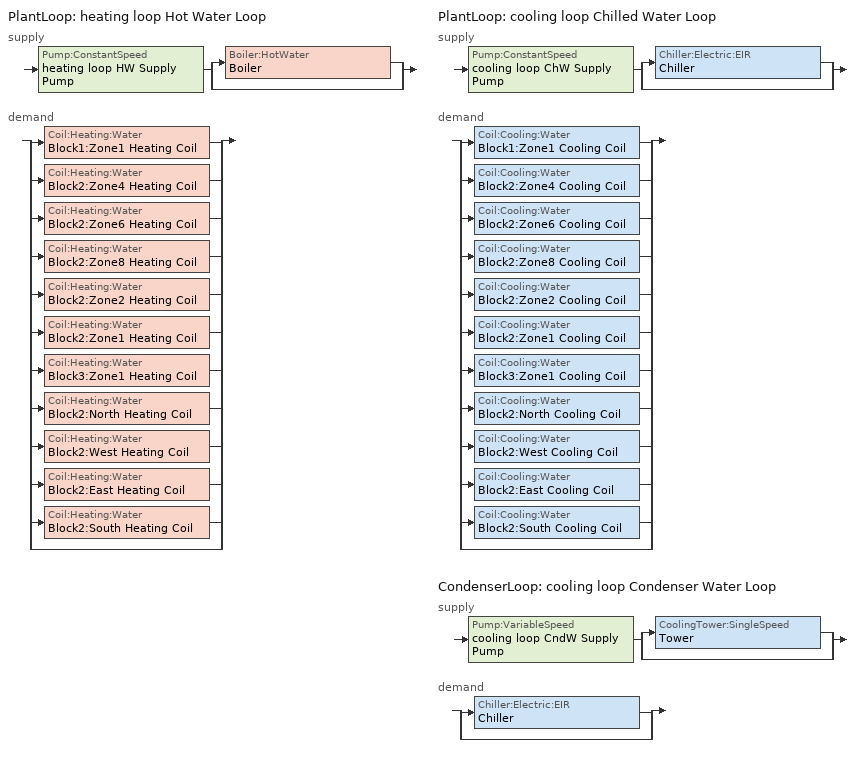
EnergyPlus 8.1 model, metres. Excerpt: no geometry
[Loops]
PlantLoop 'heating loop Hot Water Loop'
 supply: Pump:ConstantSpeed 'heating loop HW Supply Pump' > split
  | Boiler:HotWater 'Boiler'
  | bypass
 demand: split
  | Coil:Heating:Water 'Block1:Zone1 Heating Coil'
  | Coil:Heating:Water 'Block2:Zone4 Heating Coil'
  | Coil:Heating:Water 'Block2:Zone6 Heating Coil'
  | Coil:Heating:Water 'Block2:Zone8 Heating Coil'
  | Coil:Heating:Water 'Block2:Zone2 Heating Coil'
  | Coil:Heating:Water 'Block2:Zone1 Heating Coil'
  | Coil:Heating:Water 'Block3:Zone1 Heating Coil'
  | Coil:Heating:Water 'Block2:North Heating Coil'
  | Coil:Heating:Water 'Block2:West Heating Coil'
  | Coil:Heating:Water 'Block2:East Heating Coil'
  | Coil:Heating:Water 'Block2:South Heating Coil'
  | bypass
PlantLoop 'cooling loop Chilled Water Loop'
 supply: Pump:ConstantSpeed 'cooling loop ChW Supply Pump' > split
  | Chiller:Electric:EIR 'Chiller'
  | bypass
 demand: split
  | Coil:Cooling:Water 'Block1:Zone1 Cooling Coil'
  | Coil:Cooling:Water 'Block2:Zone4 Cooling Coil'
  | Coil:Cooling:Water 'Block2:Zone6 Cooling Coil'
  | Coil:Cooling:Water 'Block2:Zone8 Cooling Coil'
  | Coil:Cooling:Water 'Block2:Zone2 Cooling Coil'
  | Coil:Cooling:Water 'Block2:Zone1 Cooling Coil'
  | Coil:Cooling:Water 'Block3:Zone1 Cooling Coil'
  | Coil:Cooling:Water 'Block2:North Cooling Coil'
  | Coil:Cooling:Water 'Block2:West Cooling Coil'
  | Coil:Cooling:Water 'Block2:East Cooling Coil'
  | Coil:Cooling:Water 'Block2:South Cooling Coil'
  | bypass
CondenserLoop 'cooling loop Condenser Water Loop'
 supply: Pump:VariableSpeed 'cooling loop CndW Supply Pump' > split
  | CoolingTower:SingleSpeed 'Tower'
  | bypass
 demand: split
  | Chiller:Electric:EIR 'Chiller'
  | bypass
[WindowProperty:FrameAndDivider]
1: Frame Width {m}=0.04; Frame Outside Projection {m}=0; Frame Inside Projection {m}=0; Frame Conductance {W/m2-K}=9.5; Ratio of Frame-Edge Glass Conductance to Center-Of-Glass Conductance=1; Frame Solar Absorptance=0.5; Frame Visible Absorptance=0.5; Frame Thermal Hemispherical Emissivity=0.9; Divider Type=DividedLite; Divider Width {m}=0.02; Number of Horizontal Dividers=1; Number of Vertical Dividers=1; Divider Outside Projection {m}=0; Divider Inside Projection {m}=0; Divider Conductance {W/m2-K}=9.5; Ratio of Divider-Edge Glass Conductance to Center-Of-Glass Conductance=1; Divider Solar Absorptance=0.5; Divider Visible Absorptance=0.5; Divider Thermal Hemispherical Emissivity=0.9; Outside Reveal Solar Absorptance=0.5; Inside Sill Depth {m}=0; Inside Sill Solar Absorptance=0.5; Inside Reveal Depth {m}=0; Inside Reveal Solar Absorptance=0.5
[DesignSpecification:OutdoorAir] Outdoor Air Method=Flow/Person; Outdoor Air Flow per Person {m3/s-person}=0; Outdoor Air Flow per Zone Floor Area {m3/s-m2}=0; Outdoor Air Flow per Zone {m3/s}=0
SZ DSOA Block1:Zone1; SZ DSOA Block2:Zone4; SZ DSOA Block2:Zone6; SZ DSOA Block2:Zone8; SZ DSOA Block2:Zone2; SZ DSOA Block2:Zone1; SZ DSOA Block3:Zone1; SZ DSOA Block2:North; SZ DSOA Block2:West; SZ DSOA Block2:East; SZ DSOA Block2:South
[DesignSpecification:ZoneAirDistribution] Zone Air Distribution Effectiveness in Cooling Mode=1; Zone Air Distribution Effectiveness in Heating Mode=1
SZ DSZAD Block1:Zone1; SZ DSZAD Block2:Zone4; SZ DSZAD Block2:Zone6; SZ DSZAD Block2:Zone8; SZ DSZAD Block2:Zone2; SZ DSZAD Block2:Zone1; SZ DSZAD Block3:Zone1; SZ DSZAD Block2:North; SZ DSZAD Block2:West; SZ DSZAD Block2:East; SZ DSZAD Block2:South
[Sizing:Zone] Zone Cooling Design Supply Air Temperature Input Method=SupplyAirTemperature; Zone Cooling Design Supply Air Temperature {C}=14; Zone Cooling Design Supply Air Temperature Difference {deltaC}=11.11; Zone Heating Design Supply Air Temperature Input Method=SupplyAirTemperature; Zone Heating Design Supply Air Temperature {C}=50; Zone Heating Design Supply Air Temperature Difference {deltaC}=30; Zone Cooling Design Supply Air Humidity Ratio {kgWater/kgDryAir}=0.008; Zone Heating Design Supply Air Humidity Ratio {kgWater/kgDryAir}=0.008; Cooling Design Air Flow Method=DesignDay; Cooling Design Air Flow Rate {m3/s}=0; Cooling Minimum Air Flow Fraction=0; Heating Design Air Flow Method=DesignDay; Heating Design Air Flow Rate {m3/s}=0; Heating Maximum Air Flow Fraction=0
Name | Design Specification Outdoor Air Object | Design Specification Zone Air Distribution Object
Block1:Zone1 | SZ DSOA Block1:Zone1 | SZ DSZAD Block1:Zone1
Block2:Zone4 | SZ DSOA Block2:Zone4 | SZ DSZAD Block2:Zone4
Block2:Zone6 | SZ DSOA Block2:Zone6 | SZ DSZAD Block2:Zone6
Block2:Zone8 | SZ DSOA Block2:Zone8 | SZ DSZAD Block2:Zone8
Block2:Zone2 | SZ DSOA Block2:Zone2 | SZ DSZAD Block2:Zone2
Block2:Zone1 | SZ DSOA Block2:Zone1 | SZ DSZAD Block2:Zone1
Block3:Zone1 | SZ DSOA Block3:Zone1 | SZ DSZAD Block3:Zone1
Block2:North | SZ DSOA Block2:North | SZ DSZAD Block2:North
Block2:West | SZ DSOA Block2:West | SZ DSZAD Block2:West
Block2:East | SZ DSOA Block2:East | SZ DSZAD Block2:East
Block2:South | SZ DSOA Block2:South | SZ DSZAD Block2:South
[Sizing:Plant]
Name | Loop Type | Design Loop Exit Temperature {C} | Loop Design Temperature Difference {deltaC}
heating loop Hot Water Loop | Heating | 82 | 11
cooling loop Chilled Water Loop | Cooling | 7.22 | 6.67
cooling loop Condenser Water Loop | Condenser | 29.4 | 5.6
[ZoneControl:Thermostat] Control Type Schedule=HVACTemplate-Always 4; Control 1=zone control Dual SP Control
Name | Zone or ZoneList
Block1:Zone1 Thermostat | Block1:Zone1
Block2:Zone4 Thermostat | Block2:Zone4
Block2:Zone6 Thermostat | Block2:Zone6
Block2:Zone8 Thermostat | Block2:Zone8
Block2:Zone2 Thermostat | Block2:Zone2
Block2:Zone1 Thermostat | Block2:Zone1
Block3:Zone1 Thermostat | Block3:Zone1
Block2:North Thermostat | Block2:North
Block2:West Thermostat | Block2:West
Block2:East Thermostat | Block2:East
Block2:South Thermostat | Block2:South
[ThermostatSetpoint:DualSetpoint]
zone control Dual SP Control: Heating Setpoint Temperature Schedule=Heating SP Sch; Cooling Setpoint Temperature Schedule=Cooling SP Sch
[ZoneHVAC:FourPipeFanCoil] Availability Schedule=HVACTemplate-Always 1; Capacity Control Method=ConstantFanVariableFlow; Maximum Supply Air Flow Rate {m3/s}=autosize; Low Speed Supply Air Flow Ratio=0.33; Medium Speed Supply Air Flow Ratio=0.66; Maximum Outdoor Air Flow Rate {m3/s}=autosize; Maximum Cold Water Flow Rate {m3/s}=autosize; Minimum Cold Water Flow Rate {m3/s}=0; Cooling Convergence Tolerance=0.001; Maximum Hot Water Flow Rate {m3/s}=autosize; Minimum Hot Water Flow Rate {m3/s}=0; Heating Convergence Tolerance=0.001
Name | Supply Air Fan | Cooling Coil | Heating Coil
Block1:Zone1 Fan Coil | Block1:Zone1 Supply Fan | Block1:Zone1 Cooling Coil | Block1:Zone1 Heating Coil
Block2:Zone4 Fan Coil | Block2:Zone4 Supply Fan | Block2:Zone4 Cooling Coil | Block2:Zone4 Heating Coil
Block2:Zone6 Fan Coil | Block2:Zone6 Supply Fan | Block2:Zone6 Cooling Coil | Block2:Zone6 Heating Coil
Block2:Zone8 Fan Coil | Block2:Zone8 Supply Fan | Block2:Zone8 Cooling Coil | Block2:Zone8 Heating Coil
Block2:Zone2 Fan Coil | Block2:Zone2 Supply Fan | Block2:Zone2 Cooling Coil | Block2:Zone2 Heating Coil
Block2:Zone1 Fan Coil | Block2:Zone1 Supply Fan | Block2:Zone1 Cooling Coil | Block2:Zone1 Heating Coil
Block3:Zone1 Fan Coil | Block3:Zone1 Supply Fan | Block3:Zone1 Cooling Coil | Block3:Zone1 Heating Coil
Block2:North Fan Coil | Block2:North Supply Fan | Block2:North Cooling Coil | Block2:North Heating Coil
Block2:West Fan Coil | Block2:West Supply Fan | Block2:West Cooling Coil | Block2:West Heating Coil
Block2:East Fan Coil | Block2:East Supply Fan | Block2:East Cooling Coil | Block2:East Heating Coil
Block2:South Fan Coil | Block2:South Supply Fan | Block2:South Cooling Coil | Block2:South Heating Coil
[Zone equipment]
Block1:Zone1: Block1:Zone1 Fan Coil
Block2:Zone4: Block2:Zone4 Fan Coil
Block2:Zone6: Block2:Zone6 Fan Coil
Block2:Zone8: Block2:Zone8 Fan Coil
Block2:Zone2: Block2:Zone2 Fan Coil
Block2:Zone1: Block2:Zone1 Fan Coil
Block3:Zone1: Block3:Zone1 Fan Coil
Block2:North: Block2:North Fan Coil
Block2:West: Block2:West Fan Coil
Block2:East: Block2:East Fan Coil
Block2:South: Block2:South Fan Coil
[Fan:ConstantVolume] Availability Schedule=HVACTemplate-Always 1; Fan Total Efficiency=0.7; Pressure Rise {Pa}=75; Maximum Flow Rate {m3/s}=autosize; Motor Efficiency=0.9; Motor In Airstream Fraction=1
Block1:Zone1 Supply Fan; Block2:Zone4 Supply Fan; Block2:Zone6 Supply Fan; Block2:Zone8 Supply Fan; Block2:Zone2 Supply Fan; Block2:Zone1 Supply Fan; Block3:Zone1 Supply Fan; Block2:North Supply Fan; Block2:West Supply Fan; Block2:East Supply Fan; Block2:South Supply Fan
[Coil:Cooling:Water] Availability Schedule=CoolAvailSch; Design Water Flow Rate {m3/s}=autosize; Design Air Flow Rate {m3/s}=autosize; Design Inlet Water Temperature {C}=autosize; Design Inlet Air Temperature {C}=autosize; Design Outlet Air Temperature {C}=autosize; Design Inlet Air Humidity Ratio {kgWater/kgDryAir}=autosize; Design Outlet Air Humidity Ratio {kgWater/kgDryAir}=autosize; Type of Analysis=SimpleAnalysis; Heat Exchanger Configuration=CrossFlow
Block1:Zone1 Cooling Coil; Block2:Zone4 Cooling Coil; Block2:Zone6 Cooling Coil; Block2:Zone8 Cooling Coil; Block2:Zone2 Cooling Coil; Block2:Zone1 Cooling Coil; Block3:Zone1 Cooling Coil; Block2:North Cooling Coil; Block2:West Cooling Coil; Block2:East Cooling Coil; Block2:South Cooling Coil
[Coil:Heating:Water] Availability Schedule=HeatAvailSch; U-Factor Times Area Value {W/K}=autosize; Maximum Water Flow Rate {m3/s}=autosize; Performance Input Method=UFactorTimesAreaAndDesignWaterFlowRate; Rated Capacity {W}=autosize; Rated Inlet Water Temperature {C}=82.2; Rated Inlet Air Temperature {C}=16.6; Rated Outlet Water Temperature {C}=71.1; Rated Outlet Air Temperature {C}=32.2; Rated Ratio for Air and Water Convection=0.5
Block1:Zone1 Heating Coil; Block2:Zone4 Heating Coil; Block2:Zone6 Heating Coil; Block2:Zone8 Heating Coil; Block2:Zone2 Heating Coil; Block2:Zone1 Heating Coil; Block3:Zone1 Heating Coil; Block2:North Heating Coil; Block2:West Heating Coil; Block2:East Heating Coil; Block2:South Heating Coil
[Pump:VariableSpeed]
cooling loop CndW Supply Pump: Rated Flow Rate {m3/s}=autosize; Rated Pump Head {Pa}=179352; Rated Power Consumption {W}=autosize; Motor Efficiency=0.9; Fraction of Motor Inefficiencies to Fluid Stream=0; Coefficient 1 of the Part Load Performance Curve=0; Coefficient 2 of the Part Load Performance Curve=0; Coefficient 3 of the Part Load Performance Curve=1; Coefficient 4 of the Part Load Performance Curve=0; Minimum Flow Rate {m3/s}=0; Pump Control Type=Intermittent; Pump Flow Rate Schedule=FanAvailSched
[Pump:ConstantSpeed] Rated Flow Rate {m3/s}=autosize; Rated Pump Head {Pa}=179352; Rated Power Consumption {W}=autosize; Motor Efficiency=0.9; Fraction of Motor Inefficiencies to Fluid Stream=0; Pump Control Type=Intermittent; Pump Flow Rate Schedule=FanAvailSched
heating loop HW Supply Pump; cooling loop ChW Supply Pump
[Boiler:HotWater]
Boiler: Fuel Type=NaturalGas; Nominal Capacity {W}=autosize; Nominal Thermal Efficiency=0.8; Efficiency Curve Temperature Evaluation Variable=LeavingBoiler; Normalized Boiler Efficiency Curve=Boiler Efficiency Curve; Design Water Outlet Temperature {C}=81; Design Water Flow Rate {m3/s}=autosize; Minimum Part Load Ratio=0; Maximum Part Load Ratio=1.1; Optimum Part Load Ratio=1; Water Outlet Upper Temperature Limit {C}=100; Boiler Flow Mode=ConstantFlow; Parasitic Electric Load {W}=0; Sizing Factor=1
[Chiller:Electric:EIR]
Chiller: Reference Capacity {W}=autosize; Reference COP {W/W}=4.5; Reference Leaving Chilled Water Temperature {C}=6.67; Reference Entering Condenser Fluid Temperature {C}=29.4; Reference Chilled Water Flow Rate {m3/s}=autosize; Reference Condenser Fluid Flow Rate {m3/s}=autosize; Cooling Capacity Function of Temperature Curve=Chiller CentCapFT; Electric Input to Cooling Output Ratio Function of Temperature Curve=Chiller CentEIRFT; Electric Input to Cooling Output Ratio Function of Part Load Ratio Curve=Chiller CentEIRFPLR; Minimum Part Load Ratio=0; Maximum Part Load Ratio=1; Optimum Part Load Ratio=1; Minimum Unloading Ratio=0.25; Condenser Type=WaterCooled; Condenser Fan Power Ratio {W/W}=0; Fraction of Compressor Electric Consumption Rejected by Condenser=1; Leaving Chilled Water Lower Temperature Limit {C}=5; Chiller Flow Mode=ConstantFlow; Design Heat Recovery Water Flow Rate {m3/s}=0; Sizing Factor=1
[CoolingTower:SingleSpeed]
Tower: Design Water Flow Rate {m3/s}=autosize; Design Air Flow Rate {m3/s}=autosize; Design Fan Power {W}=autosize; Design U-Factor Times Area Value {W/K}=autosize; Free Convection Air Flow Rate {m3/s}=autocalculate; Free Convection U-Factor Times Area Value {W/K}=autocalculate; Performance Input Method=UFactorTimesAreaAndDesignWaterFlowRate; Free Convection Capacity {W}=autocalculate; Evaporation Loss Mode=SaturatedExit; Drift Loss Percent {percent}=0.008; Blowdown Calculation Mode=ConcentrationRatio; Blowdown Concentration Ratio=3; Capacity Control=FanCycling; Sizing Factor=1
[PlantLoop] Fluid Type=Water; Maximum Loop Flow Rate {m3/s}=autosize; Minimum Loop Flow Rate {m3/s}=0; Plant Loop Volume {m3}=autosize; Load Distribution Scheme=Sequential; Plant Loop Demand Calculation Scheme=SingleSetpoint
Name | Plant Equipment Operation Scheme | Maximum Loop Temperature {C} | Minimum Loop Temperature {C} | Common Pipe Simulation
heating loop Hot Water Loop | heating loop Operation | 100 | 10
cooling loop Chilled Water Loop | cooling loop Chiller Operation | 98 | 1 | None
[CondenserLoop]
cooling loop Condenser Water Loop: Fluid Type=Water; Condenser Equipment Operation Scheme=cooling loop Condenser Operation; Maximum Loop Temperature {C}=80; Minimum Loop Temperature {C}=5; Maximum Loop Flow Rate {m3/s}=autosize; Minimum Loop Flow Rate {m3/s}=0; Condenser Loop Volume {m3}=autosize; Load Distribution Scheme=Sequential
[PlantEquipmentList]
heating loop All Equipment: Boiler
cooling loop All Chillers: Chiller
[CondenserEquipmentList]
cooling loop All Condensers: Tower
[PlantEquipmentOperation:CoolingLoad] Load Range 1 Lower Limit {W}=0; Load Range 1 Upper Limit {W}=1000000000000000
Name | Range 1 Equipment List
cooling loop Chiller Operation All Hours | cooling loop All Chillers
cooling loop Condenser Operation All Hours | cooling loop All Condensers
[PlantEquipmentOperation:HeatingLoad]
heating loop Operation All Hours: Load Range 1 Lower Limit {W}=0; Load Range 1 Upper Limit {W}=1000000000000000; Range 1 Equipment List=heating loop All Equipment
[PlantEquipmentOperationSchemes] Control Scheme 1 Schedule=HVACTemplate-Always 1
Name | Control Scheme 1
heating loop Operation | heating loop Operation All Hours
cooling loop Chiller Operation | cooling loop Chiller Operation All Hours
[CondenserEquipmentOperationSchemes]
cooling loop Condenser Operation: Control Scheme 1=cooling loop Condenser Operation All Hours; Control Scheme 1 Schedule=HVACTemplate-Always 1
[Schedule:Compact]
Heating SP Sch: Through: 31 Dec, For:WinterDesignDay, Until: 24:00, 20, For: AllOtherDays, Until: 6:00, 20, Until: 22:00, 20, Until: 24:00, 20
Cooling SP Sch: Through:12/31, For:SummerDesignDay, Until: 24:00, 24, For: AllOtherDays, Until: 6:00, 24, Until: 22:00, 24, Until: 24:00, 24
HeatAvailSch; CoolAvailSch: Through: 4/30, For: AllDays, Until: 24:00, 1, Through: 10/31, For: AllDays, Until: 24:00, 1, Through: 12/31, For: AllDays, Until: 24:00, 1
FanAvailSched; HVACTemplate-Always 1: Through: 12/31, For: AllDays, Until: 24:00, 1
HVACTemplate-Always 4: Through: 12/31, For: AllDays, Until: 24:00, 4
[Curve:Quadratic] Minimum Value of x=0; Maximum Value of x=1
Name | Coefficient1 Constant | Coefficient2 x | Coefficient3 x**2
Boiler Efficiency Curve | 0.97 | 0.0633 | -0.0333
Chiller CentEIRFPLR | 0.222903 | 0.313387 | 0.46371
[Curve:Biquadratic] Minimum Value of x=5; Maximum Value of x=10; Minimum Value of y=24; Maximum Value of y=35
Name | Coefficient1 Constant | Coefficient2 x | Coefficient3 x**2 | Coefficient4 y | Coefficient5 y**2 | Coefficient6 x*y
Chiller CentCapFT | 0.257896 | 0.0389016 | -0.00021708 | 0.0468684 | -0.00094284 | -0.00034344
Chiller CentEIRFT | 0.933884 | -0.058212 | 0.00450036 | 0.00243 | 0.000486 | -0.001215
